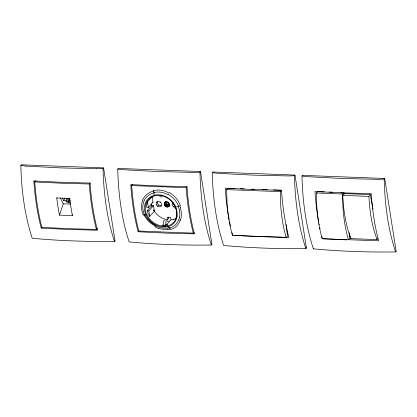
<?xml version="1.0" encoding="UTF-8"?>
<svg xmlns="http://www.w3.org/2000/svg" width="417" height="417" viewBox="0 0 417 417"><rect width="100%" height="100%" fill="white"/><g stroke="black" fill="none" stroke-linecap="round" stroke-linejoin="round"><path stroke-width="0.63" d="M173.253 202.777L173.31 203.569A3.409 2.81 42 0 0 173.587 204.377L174.895 205.795M163.209 224.091L163.761 220.713L164.986 219.962M165.711 224.195L165.961 221.943M179.524 217.664L178.794 219.988M157.313 201.703L157.266 202.97A3.409 2.81 42 0 0 157.543 203.772L158.856 205.19L160.154 205.602A3.409 2.81 42 0 0 160.962 205.56L161.666 205.3M70.186 200.327L69.608 202.026L70.046 202.897L68.242 202.829L67.804 201.958L66.522 201.911L65.985 200.838L63.827 200.759L64.786 197.924M72.657 214.911L72.417 215.615L59.438 215.125L63.259 203.824L60.303 197.929M65.985 200.838L66.944 198.007M66.522 201.911L67.669 198.508M67.804 201.958L68.951 198.56M68.242 202.829L69.582 198.862M180.446 220.51L180.728 219.696M157.543 201.307L157.652 201.109M165.612 204.148L165.935 203.788L166.352 204.095L166.029 204.455L165.612 204.148L166.279 203.277M166.435 203.043L166.112 203.402L166.529 203.71L167.738 202.037L167.472 202.308A2.643 2.179 42 0 0 164.736 202.902A2.643 2.179 42 0 0 165.122 205.805L166.352 204.095M168.937 202.959L168.671 203.23A2.643 2.179 42 0 1 168.979 206.04A2.643 2.179 42 0 1 166.352 206.681L167.566 204.992L167.936 205.268L168.249 204.804M168.437 204.528L168.114 204.883L167.743 204.606L168.671 203.23M166.352 206.681L167.566 204.992M167.743 204.606L168.703 203.303M167.243 205.352L167.613 205.628L168.114 204.883M377.974 238.352L377.01 239.598L350.833 238.613L347.783 229.256A81.742 32.979 -87.8 0 1 343.368 204.476L342.717 195.391L344.114 193.582L370.291 194.567L372.626 206.994M377.01 239.598L373.955 230.241A81.742 32.979 -87.8 0 1 369.545 205.461L368.889 196.376L370.291 194.567M350.833 238.613L351.098 238.274M59.438 215.13A134.378 54.215 -87.8 0 1 56.754 197.981L57.03 197.637M72.417 215.615A134.378 54.215 -87.8 0 1 69.733 198.466L70.009 198.127M161.228 205.847L161.556 205.466M169.25 206.149L169.51 205.842M169.578 205.769L169.912 205.388M97.521 228.188L96.395 229.439L68.899 228.678L41.882 227.385A134.529 54.278 -87.8 0 1 34.762 181.942L35.888 180.697M33.85 180.962L61.716 182.302L90.098 183.073A134.545 54.283 -87.8 0 0 97.479 230.236L69.102 229.459L41.236 228.12L42.081 227.182M96.27 168.739A43.681 17.415 -8.9 0 0 103.051 168.499L103.593 167.884L115.009 240.765L114.472 241.365C87.07 241.73 59.542 240.849 32.265 238.274A134.566 54.293 -87.8 0 1 20.85 165.393L21.387 164.793L103.593 167.884M34.767 181.942L61.784 183.235L89.28 183.991L90.4 182.745M194.15 232.139L193.306 233.082L189.652 233.009L138.788 231.034A134.529 54.278 -87.8 0 1 131.673 185.586L132.517 184.648M147.456 201.896L152.122 196.704L152.987 202.229L148.322 207.416L146.591 207.353A17.024 14.022 42 0 1 147.456 201.896L148.322 207.416M147.123 210.783L151.788 205.591L153.519 205.659L154.389 211.205L149.724 216.397A17.024 14.022 42 0 1 147.123 210.783L148.853 210.846L153.519 205.659M157.558 206.227L158.637 205.034M194.39 233.88L166.008 233.103L138.142 231.763L138.986 230.825M166.529 203.71L166.852 203.355L166.591 203.162M165.122 205.805L165.445 205.445A2.643 2.179 42 0 0 166.67 206.321M165.58 206.53L166.253 205.784M167.613 205.628L167.936 205.268M117.73 169.052A43.67 17.415 -8.9 0 0 123.656 169.766L157.12 171.528L193.17 172.393A43.681 17.415 -8.9 0 0 199.957 172.143L200.504 171.528L211.914 244.409L211.377 245.008C183.98 245.41 156.448 244.513 129.171 241.917A134.566 54.293 -87.8 0 1 117.756 169.036L118.298 168.437L200.504 171.528M131.673 185.586L182.531 187.561L186.19 187.634L187.035 186.696M173.602 206.832L174.676 205.633M163.386 224.341L162.145 225.722A17.024 14.022 42 0 0 165.606 225.852L170.991 219.863A17.024 14.022 42 0 0 176.714 218.133M165.872 221.578L168.604 218.539L168.359 216.981M173.415 219.472L173.753 219.097M294.991 175.077L294.454 175.677A134.566 54.293 -87.8 0 0 305.869 248.563C278.467 248.975 250.94 248.011 223.663 245.472A134.566 54.293 -87.8 0 1 212.248 172.586L212.785 171.992L294.991 175.077L306.406 247.964L305.869 248.563M313.407 248.845A134.566 54.293 -87.8 0 1 301.991 175.964L302.528 175.364L384.735 178.455L396.15 251.336L395.613 251.936C368.211 252.332 340.689 251.388 313.407 248.845L313.673 248.548M384.735 178.455L384.198 179.055A134.566 54.293 -87.8 0 0 395.613 251.936M160.118 202.109L160.383 201.812M168.134 202.412L168.405 202.115M156.448 202.495L157.272 201.604M164.47 202.792L165.153 202.052M165.356 201.833L165.565 201.609L165.241 202.996M172.487 203.095L172.763 202.798M286.114 224.591L287.568 236.032L286.104 237.419L232.451 235.402L230.492 227.765A81.742 32.979 -87.8 0 1 226.978 201.979L226.634 189.615L228.099 188.234M232.451 235.402L232.728 235.141M226.634 189.615L280.281 191.632L281.657 190.34M318.708 222.037A134.545 54.283 -87.8 0 1 314.991 191.533L342.863 192.873L371.239 193.644A134.545 54.283 -87.8 0 0 378.62 240.807L322.195 238.774L320.235 231.138A81.742 32.979 -87.8 0 1 316.722 205.357L316.378 192.993L317.843 191.612L324.39 191.856M316.378 192.993L342.555 193.978L343.744 192.852M322.195 238.774L322.56 238.43M169.886 205.466L168.979 205.857A3.409 2.81 42 0 1 168.718 205.899M146.727 214.557L144.485 214.864A3.784 1.168 -24 0 0 143.286 214.995A21.955 19.005 32 0 1 142.796 200.103M180.446 207.729L179.753 205.821A3.784 0.954 -21.9 0 0 178.231 206.311L175.375 207.296M162.182 196.788L161.077 196.975L159.638 196.496M167.644 229.569L170.417 229.115A3.784 2.054 77.8 0 0 169.385 227.859L167.717 228.177M168.994 221.109L167.238 221.286M163.657 225.957L163.266 225.894L165.533 225.998M96.259 168.749L60.642 167.9L26.735 166.138M69.733 198.466L56.754 197.976M229.22 188.275L234.807 188.489M240.395 188.698L244.305 188.844M251.571 189.12L254.365 189.224M262.189 189.516L267.219 189.704M273.37 189.938L281.751 190.251M329.294 192.039L332.568 192.164M340.746 192.472L342.383 192.534M342.717 195.391L368.889 196.376M152.445 202.209L152.987 202.229M63.259 203.824L70.395 204.09M176.198 208.464L175.661 208.448L175.442 207.067M177.063 211.909L176.198 211.878L176.959 216.731M165.017 224.242L167.613 224.341M349.519 236.799L350.692 236.84M114.274 240.739L115.009 240.765M211.179 244.383L211.914 244.409M305.671 247.933L306.406 247.964M395.415 251.31L396.15 251.336M346.855 239.9L322.987 238.722M233.854 235.386L260.5 236.658L288.877 237.429A134.545 54.283 -87.8 0 1 281.491 190.272L253.114 189.495L225.248 188.156A134.545 54.283 -87.8 0 0 229.173 219.816M158.7 228.459L154.79 226.822M155.171 225.779L156.047 226.207M169.385 227.859L167.853 226.676L167.697 225.837M166.227 205.002L165.857 204.57M154.577 195.834L154.144 195.307L153.977 192.597A3.784 1.777 74.4 0 0 153.545 190.663M62.461 198.028L63.827 200.759M178.231 206.311L179.393 209.866M286.104 237.419L284.139 229.783A81.742 32.979 -87.8 0 1 280.631 203.996L280.281 191.632M372.829 208.073L373.033 209.157M170.991 219.863L170.6 217.372L167.139 217.241L167.53 219.733A17.024 14.022 42 0 1 153.545 210.09M148.853 210.846L149.724 216.397M344.02 192.591L344.239 194.312M349.112 232.655L349.837 238.373L348.372 239.759L346.412 232.123A81.742 32.979 -87.8 0 1 342.899 206.337L342.555 193.978M193.306 233.082A134.529 54.278 -87.8 0 1 186.185 187.64M151.845 206.264A17.024 14.022 42 0 1 151.282 203.835M151.752 197.356A17.024 14.022 42 0 1 152.096 196.428M169.333 192.409A21.783 18.421 49.7 0 1 180.363 205.685M180.29 207.744A22.111 16.831 50.3 0 1 180.66 219.66M180.097 220.327A21.58 16.8 46.7 0 1 170.605 229.512M168.26 194.379A20.105 16.847 47.6 0 1 178.617 206.217M179.315 209.866A20.11 15.705 48.1 0 1 179.482 217.643M178.591 219.874A20.141 15.945 45.6 0 1 169.5 228.109M167.618 229.496A21.564 16.471 33.6 0 1 158.71 228.37M155.124 226.05A21.788 17.332 35.1 0 1 143.901 214.833M167.67 228.057A19.823 15.361 34.8 0 1 156.094 226.077M155.379 225.279A20.12 16.221 36.8 0 1 144.85 214.765M144.475 214.87A19.771 16.925 34.8 0 1 144.068 201.051M142.583 199.993A21.559 18.583 36.1 0 1 153.67 190.965M153.539 190.658A21.387 18.546 52.1 0 1 169.026 193.118M143.928 200.973A20.141 17.154 37.7 0 1 154.066 192.816M153.967 192.571A19.865 17.071 49.8 0 1 168.098 194.781M175.291 207.317A16.993 13.735 44.2 0 1 175.807 218.941A17.003 13.85 43.1 0 1 167.717 225.889M175.453 207.28A17.003 14.058 43.5 0 0 166.664 197.595A16.993 14.241 45 0 0 154.561 195.792M146.81 214.536A17.003 13.943 40.4 0 0 155.656 223.929A16.993 13.73 39.1 0 0 167.665 225.779M146.659 214.573A16.993 14.241 39.5 0 1 146.294 202.85A17.003 14.147 40.8 0 1 154.598 195.891M167.884 226.744A17.686 14.376 43.3 0 0 176.235 219.436A17.884 14.397 44.7 0 0 175.693 207.353M167.816 226.603A17.623 14.188 38.7 0 1 155.27 224.685A17.733 14.527 40.1 0 1 146.096 214.854M145.903 214.901A17.879 15.028 39 0 1 145.517 202.678A17.686 14.751 40.6 0 1 154.17 195.375M154.123 195.255A17.623 14.803 45.5 0 1 166.753 197.178M166.774 197.132A17.733 14.678 43.8 0 1 175.896 207.301M175.666 207.416A2.929 2.413 42 0 1 172.633 205.816A2.929 2.413 42 0 1 172.763 202.751M96.395 229.439A134.529 54.278 -87.8 0 1 89.28 183.996M232.493 234.787A134.545 54.283 -87.8 0 1 231.946 232.644M230.424 226.056A134.545 54.283 -87.8 0 1 229.501 221.536M294.449 175.698A43.681 17.415 -8.9 0 1 287.667 175.932L252.9 175.13L218.133 173.331A43.67 17.415 -8.9 0 1 212.222 172.607M154.389 211.205A17.024 14.022 42 0 1 153.539 209.845M151.996 206.306A17.024 14.022 42 0 1 151.788 205.591M151.746 197.825A17.024 14.022 42 0 1 152.122 196.704M41.231 228.12A134.545 54.283 -87.8 0 1 33.85 180.962M114.472 241.365A134.566 54.293 -87.8 0 1 103.056 168.484M26.751 166.122A43.67 17.415 -8.9 0 1 20.824 165.408M322.377 238.691A134.545 54.283 -87.8 0 1 321.825 236.554M320.048 228.87A134.545 54.283 -87.8 0 1 319.813 227.745M319.245 224.909A134.545 54.283 -87.8 0 1 319.026 223.762M301.965 175.979A43.681 17.415 -8.9 0 0 307.892 176.693L341.784 178.471L377.406 179.32A43.67 17.415 -8.9 0 0 384.193 179.07M167.962 202.026A2.643 2.179 42 0 1 168.666 202.521M169.839 204.179A2.643 2.179 42 0 1 168.207 206.243M167.092 206.149A2.643 2.179 42 0 1 165.288 204.669M165.012 202.907A2.643 2.179 42 0 1 166.159 201.609M194.385 233.88A134.545 54.283 -87.8 0 1 187.004 186.717L158.627 185.946L130.756 184.606A134.545 54.283 -87.8 0 0 138.142 231.763M211.377 245.008A134.566 54.293 -87.8 0 1 199.962 172.127M164.334 204.95A2.929 2.413 42 0 0 168.974 206.493A2.929 2.413 42 0 0 167.264 201.969A2.929 2.413 42 0 0 164.334 204.95M156.312 204.648A2.929 2.413 42 0 0 160.957 206.191A2.929 2.413 42 0 0 159.242 201.666A2.929 2.413 42 0 0 156.312 204.648"/></g></svg>
